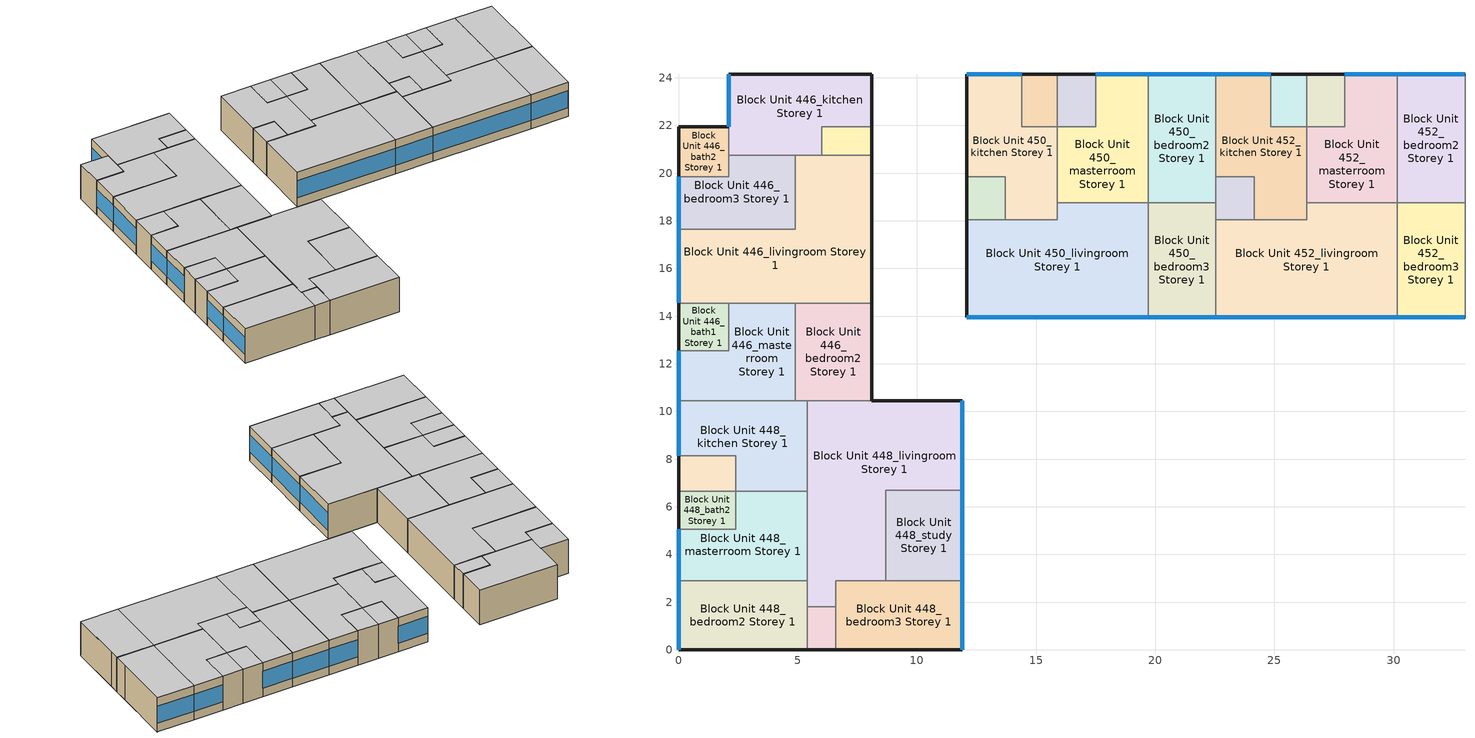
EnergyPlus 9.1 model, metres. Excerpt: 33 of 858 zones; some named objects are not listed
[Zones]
Block Unit 446_bath2 Storey 1
 floor adiabatic (Project Floor): 2.1,21.95 2.1,19.85 0,19.85 0,21.95 z6.4
 wall outside (Project Wall): 2.1,21.95 0,21.95 0,19.85 z6.4:9.2
 wall to Block Unit 446_bedroom3 Storey 1 (Project Wall): 0,19.85 2.1,19.85 2.1,20.75 z6.4:9.2
 wall to Block Unit 446_kitchen Storey 1 (Project Wall): 2.1,20.75 2.1,21.95 z6.4:9.2
 ceiling adiabatic (Project Ceiling): 2.1,19.85 2.1,21.95 0,21.95 0,19.85 z9.2
Block Unit 446_bedroom3 Storey 1
 floor adiabatic (Project Floor): 4.9,20.75 4.9,17.65 0,17.65 0,19.85 2.1,19.85 2.1,20.75 z6.4
 wall outside (Project Wall): 0,19.85 0,17.65 z6.4:9.2
 wall to Block Unit 446_kitchen Storey 1 (Project Wall): 4.9,20.75 2.1,20.75 z6.4:9.2
 wall to Block Unit 446_livingroom Storey 1 (Project Wall): 0,17.65 4.9,17.65 4.9,20.75 z6.4:9.2
 window (Project External Window): 0,19.85 0,17.65 z7.1:8.5
 ceiling adiabatic (Project Ceiling): 4.9,17.65 4.9,20.75 2.1,20.75 2.1,19.85 0,19.85 0,17.65 z9.2
Block Unit 446_livingroom Storey 1
 floor adiabatic (Project Floor): 8.1,20.75 8.1,14.55 0,14.55 0,17.65 4.9,17.65 4.9,20.75 z6.4
 wall outside (Project Wall): 0,17.65 0,14.55 / 8.1,14.55 8.1,20.75 z6.4:9.2
 wall to Block Unit 446_kitchen Storey 1 (Project Wall): 6,20.75 4.9,20.75 z6.4:9.2
 wall to Block Unit 446_store Storey 1 (Project Wall): 8.1,20.75 6,20.75 z6.4:9.2
 wall to Block Unit 446_bath1 Storey 1 (Project Wall): 0,14.55 2.1,14.55 z6.4:9.2
 wall to Block Unit 446_masterroom Storey 1 (Project Wall): 2.1,14.55 4.9,14.55 z6.4:9.2
 wall to Block Unit 446_bedroom2 Storey 1 (Project Wall): 4.9,14.55 8.1,14.55 z6.4:9.2
 window (Project External Window): 0,17.65 0,14.55 z7.1:8.5
 ceiling adiabatic (Project Ceiling): 8.1,14.55 8.1,20.75 4.9,20.75 4.9,17.65 0,17.65 0,14.55 z9.2
Block Unit 446_bath1 Storey 1
 floor adiabatic (Project Floor): 2.1,14.55 2.1,12.55 0,12.55 0,14.55 z6.4
 wall outside (Project Wall): 0,14.55 0,12.55 z6.4:9.2
 wall to Block Unit 446_masterroom Storey 1 (Project Wall): 0,12.55 2.1,12.55 2.1,14.55 z6.4:9.2
 ceiling adiabatic (Project Ceiling): 2.1,12.55 2.1,14.55 0,14.55 0,12.55 z9.2
Block Unit 446_masterroom Storey 1
 floor adiabatic (Project Floor): 4.9,14.55 4.9,10.45 0,10.45 0,12.55 2.1,12.55 2.1,14.55 z6.4
 wall outside (Project Wall): 0,12.55 0,10.45 z6.4:9.2
 wall to Block Unit 448_kitchen Storey 1 (Project Wall): 0,10.45 4.9,10.45 z6.4:9.2
 wall to Block Unit 446_bedroom2 Storey 1 (Project Wall): 4.9,10.45 4.9,14.55 z6.4:9.2
 window (Project External Window): 0,12.55 0,10.45 z7.1:8.5
 ceiling adiabatic (Project Ceiling): 4.9,10.45 4.9,14.55 2.1,14.55 2.1,12.55 0,12.55 0,10.45 z9.2
Block Unit 446_bedroom2 Storey 1
 floor adiabatic (Project Floor): 8.1,14.55 8.1,10.45 4.9,10.45 4.9,14.55 z6.4
 wall outside (Project Wall): 8.1,10.45 8.1,14.55 z6.4:9.2
 wall to Block Unit 448_kitchen Storey 1 (Project Wall): 4.9,10.45 5.4,10.45 z6.4:9.2
 wall to Block Unit 448_livingroom Storey 1 (Project Wall): 5.4,10.45 8.1,10.45 z6.4:9.2
 ceiling adiabatic (Project Ceiling): 8.1,10.45 8.1,14.55 4.9,14.55 4.9,10.45 z9.2
Block Unit 446_kitchen Storey 1
 floor adiabatic (Project Floor): 8.1,24.15 8.1,21.95 6,21.95 6,20.75 2.1,20.75 2.1,24.15 z6.4
 wall outside (Project Wall): 8.1,21.95 8.1,24.15 2.1,24.15 2.1,21.95 z6.4:9.2
 wall to Block Unit 446_store Storey 1 (Project Wall): 6,20.75 6,21.95 8.1,21.95 z6.4:9.2
 window (Project External Window): 2.1,24.15 2.1,21.95 z7.1:8.5
 ceiling adiabatic (Project Ceiling): 8.1,21.95 8.1,24.15 2.1,24.15 2.1,20.75 6,20.75 6,21.95 z9.2
Block Unit 446_store Storey 1
 floor adiabatic (Project Floor): 8.1,21.95 8.1,20.75 6,20.75 6,21.95 z6.4
 wall outside (Project Wall): 8.1,20.75 8.1,21.95 z6.4:9.2
 ceiling adiabatic (Project Ceiling): 8.1,20.75 8.1,21.95 6,21.95 6,20.75 z9.2
Block Unit 448_masterroom Storey 1
 floor adiabatic (Project Floor): 5.4,6.65 5.4,2.9 0,2.9 0,5.05 2.4,5.05 2.4,6.65 z6.4
 wall outside (Project Wall): 0,5.05 0,2.9 z6.4:9.2
 wall to Block Unit 448_kitchen Storey 1 (Project Wall): 5.4,6.65 2.4,6.65 z6.4:9.2
 wall to Block Unit 448_bath2 Storey 1 (Project Wall): 2.4,6.65 2.4,5.05 0,5.05 z6.4:9.2
 wall to Block Unit 448_bedroom2 Storey 1 (Project Wall): 0,2.9 5.4,2.9 z6.4:9.2
 wall to Block Unit 448_livingroom Storey 1 (Project Wall): 5.4,2.9 5.4,6.65 z6.4:9.2
 window (Project External Window): 0,5.05 0,2.9 z7.1:8.5
 ceiling adiabatic (Project Ceiling): 5.4,2.9 5.4,6.65 2.4,6.65 2.4,5.05 0,5.05 0,2.9 z9.2
Block Unit 448_bedroom2 Storey 1
 floor adiabatic (Project Floor): 5.4,2.9 5.4,0 0,0 0,2.9 z6.4
 wall outside (Project Wall): 0,2.9 0,0 5.4,0 z6.4:9.2
 wall to Block Unit 448_store Storey 1 (Project Wall): 5.4,0 5.4,1.8 z6.4:9.2
 wall to Block Unit 448_livingroom Storey 1 (Project Wall): 5.4,1.8 5.4,2.9 z6.4:9.2
 window (Project External Window): 0,2.9 0,0 z7.1:8.5
 ceiling adiabatic (Project Ceiling): 5.4,0 5.4,2.9 0,2.9 0,0 z9.2
Block Unit 448_bedroom3 Storey 1
 floor adiabatic (Project Floor): 11.9,2.9 11.9,0 6.6,0 6.6,2.9 z6.4
 wall outside (Project Wall): 6.6,0 11.9,0 11.9,2.9 z6.4:9.2
 wall to Block Unit 448_study Storey 1 (Project Wall): 11.9,2.9 8.7,2.9 z6.4:9.2
 wall to Block Unit 448_livingroom Storey 1 (Project Wall): 8.7,2.9 6.6,2.9 6.6,1.8 z6.4:9.2
 wall to Block Unit 448_store Storey 1 (Project Wall): 6.6,1.8 6.6,0 z6.4:9.2
 window (Project External Window): 11.9,0 11.9,2.9 z7.1:8.5
 ceiling adiabatic (Project Ceiling): 11.9,0 11.9,2.9 6.6,2.9 6.6,0 z9.2
Block Unit 448_study Storey 1
 floor adiabatic (Project Floor): 11.9,6.7 11.9,2.9 8.7,2.9 8.7,6.7 z6.4
 wall outside (Project Wall): 11.9,2.9 11.9,6.7 z6.4:9.2
 wall to Block Unit 448_livingroom Storey 1 (Project Wall): 11.9,6.7 8.7,6.7 8.7,2.9 z6.4:9.2
 window (Project External Window): 11.9,2.9 11.9,6.7 z7.1:8.5
 ceiling adiabatic (Project Ceiling): 11.9,2.9 11.9,6.7 8.7,6.7 8.7,2.9 z9.2
Block Unit 448_bath1 Storey 1
 floor adiabatic (Project Floor): 2.4,8.15 2.4,6.65 0,6.65 0,8.15 z6.4
 wall outside (Project Wall): 0,8.15 0,6.65 z6.4:9.2
 wall to Block Unit 448_kitchen Storey 1 (Project Wall): 2.4,6.65 2.4,8.15 0,8.15 z6.4:9.2
 wall to Block Unit 448_bath2 Storey 1 (Project Wall): 0,6.65 2.4,6.65 z6.4:9.2
 ceiling adiabatic (Project Ceiling): 2.4,6.65 2.4,8.15 0,8.15 0,6.65 z9.2
Block Unit 448_bath2 Storey 1
 floor adiabatic (Project Floor): 2.4,6.65 2.4,5.05 0,5.05 0,6.65 z6.4
 wall outside (Project Wall): 0,6.65 0,5.05 z6.4:9.2
 ceiling adiabatic (Project Ceiling): 2.4,5.05 2.4,6.65 0,6.65 0,5.05 z9.2
Block Unit 448_kitchen Storey 1
 floor adiabatic (Project Floor): 5.4,10.45 5.4,6.65 2.4,6.65 2.4,8.15 0,8.15 0,10.45 z6.4
 wall outside (Project Wall): 0,10.45 0,8.15 z6.4:9.2
 wall to Block Unit 448_livingroom Storey 1 (Project Wall): 5.4,6.65 5.4,10.45 z6.4:9.2
 window (Project External Window): 0,10.45 0,8.15 z7.1:8.5
 ceiling adiabatic (Project Ceiling): 5.4,6.65 5.4,10.45 0,10.45 0,8.15 2.4,8.15 2.4,6.65 z9.2
Block Unit 448_store Storey 1
 floor adiabatic (Project Floor): 6.6,1.8 6.6,0 5.4,0 5.4,1.8 z6.4
 wall outside (Project Wall): 5.4,0 6.6,0 z6.4:9.2
 wall to Block Unit 448_livingroom Storey 1 (Project Wall): 6.6,1.8 5.4,1.8 z6.4:9.2
 ceiling adiabatic (Project Ceiling): 6.6,0 6.6,1.8 5.4,1.8 5.4,0 z9.2
Block Unit 448_livingroom Storey 1
 floor adiabatic (Project Floor): 11.9,10.45 11.9,6.7 8.7,6.7 8.7,2.9 6.6,2.9 6.6,1.8 5.4,1.8 5.4,10.45 z6.4
 wall outside (Project Wall): 11.9,6.7 11.9,10.45 8.1,10.45 z6.4:9.2
 window (Project External Window): 11.9,6.7 11.9,10.45 z7.1:8.5
 ceiling adiabatic (Project Ceiling): 8.7,2.9 8.7,6.7 11.9,6.7 11.9,10.45 5.4,10.45 5.4,1.8 6.6,1.8 6.6,2.9 z9.2
Block Unit 450_masterroom Storey 1
 floor adiabatic (Project Floor): 19.7,24.15 19.7,18.75 15.9,18.75 15.9,21.95 17.5,21.95 17.5,24.15 z6.4
 wall outside (Project Wall): 19.7,24.15 17.5,24.15 z6.4:9.2
 wall to Block Unit 450_bath2 Storey 1 (Project Wall): 17.5,24.15 17.5,21.95 15.9,21.95 z6.4:9.2
 wall to Block Unit 450_kitchen Storey 1 (Project Wall): 15.9,21.95 15.9,18.75 z6.4:9.2
 wall to Block Unit 450_livingroom Storey 1 (Project Wall): 15.9,18.75 19.7,18.75 z6.4:9.2
 wall to Block Unit 450_bedroom2 Storey 1 (Project Wall): 19.7,18.75 19.7,24.15 z6.4:9.2
 window (Project External Window): 19.7,24.15 17.5,24.15 z7.1:8.5
 ceiling adiabatic (Project Ceiling): 19.7,18.75 19.7,24.15 17.5,24.15 17.5,21.95 15.9,21.95 15.9,18.75 z9.2
Block Unit 450_bedroom2 Storey 1
 floor adiabatic (Project Floor): 22.55,24.15 22.55,18.75 19.7,18.75 19.7,24.15 z6.4
 wall outside (Project Wall): 22.55,24.15 19.7,24.15 z6.4:9.2
 wall to Block Unit 450_bedroom3 Storey 1 (Project Wall): 19.7,18.75 22.55,18.75 z6.4:9.2
 wall to Block Unit 452_kitchen Storey 1 (Project Wall): 22.55,19.85 22.55,24.15 z6.4:9.2
 wall to Block Unit 452_store Storey 1 (Project Wall): 22.55,18.75 22.55,19.85 z6.4:9.2
 window (Project External Window): 22.55,24.15 19.7,24.15 z7.1:8.5
 ceiling adiabatic (Project Ceiling): 22.55,18.75 22.55,24.15 19.7,24.15 19.7,18.75 z9.2
Block Unit 450_bedroom3 Storey 1
 floor adiabatic (Project Floor): 22.55,18.75 22.55,13.95 19.7,13.95 19.7,18.75 z6.4
 wall outside (Project Wall): 19.7,13.95 22.55,13.95 z6.4:9.2
 wall to Block Unit 450_livingroom Storey 1 (Project Wall): 19.7,18.75 19.7,13.95 z6.4:9.2
 wall to Block Unit 452_store Storey 1 (Project Wall): 22.55,18.05 22.55,18.75 z6.4:9.2
 wall to Block Unit 452_livingroom Storey 1 (Project Wall): 22.55,13.95 22.55,18.05 z6.4:9.2
 window (Project External Window): 19.7,13.95 22.55,13.95 z7.1:8.5
 ceiling adiabatic (Project Ceiling): 22.55,13.95 22.55,18.75 19.7,18.75 19.7,13.95 z9.2
Block Unit 450_bath1 Storey 1
 floor adiabatic (Project Floor): 15.9,24.15 15.9,21.95 14.4,21.95 14.4,24.15 z6.4
 wall outside (Project Wall): 15.9,24.15 14.4,24.15 z6.4:9.2
 wall to Block Unit 450_kitchen Storey 1 (Project Wall): 14.4,24.15 14.4,21.95 15.9,21.95 z6.4:9.2
 wall to Block Unit 450_bath2 Storey 1 (Project Wall): 15.9,21.95 15.9,24.15 z6.4:9.2
 ceiling adiabatic (Project Ceiling): 15.9,21.95 15.9,24.15 14.4,24.15 14.4,21.95 z9.2
Block Unit 450_bath2 Storey 1
 floor adiabatic (Project Floor): 17.5,24.15 17.5,21.95 15.9,21.95 15.9,24.15 z6.4
 wall outside (Project Wall): 17.5,24.15 15.9,24.15 z6.4:9.2
 ceiling adiabatic (Project Ceiling): 17.5,21.95 17.5,24.15 15.9,24.15 15.9,21.95 z9.2
Block Unit 450_kitchen Storey 1
 floor adiabatic (Project Floor): 14.4,24.15 14.4,21.95 15.9,21.95 15.9,18.05 13.7,18.05 13.7,19.85 12.1,19.85 12.1,24.15 z6.4
 wall outside (Project Wall): 14.4,24.15 12.1,24.15 12.1,19.85 z6.4:9.2
 wall to Block Unit 450_livingroom Storey 1 (Project Wall): 13.7,18.05 15.9,18.05 15.9,18.75 z6.4:9.2
 wall to Block Unit 450_store Storey 1 (Project Wall): 12.1,19.85 13.7,19.85 13.7,18.05 z6.4:9.2
 window (Project External Window): 14.4,24.15 12.1,24.15 z7.1:8.5
 ceiling adiabatic (Project Ceiling): 15.9,18.05 15.9,21.95 14.4,21.95 14.4,24.15 12.1,24.15 12.1,19.85 13.7,19.85 13.7,18.05 z9.2
Block Unit 450_store Storey 1
 floor adiabatic (Project Floor): 13.7,19.85 13.7,18.05 12.1,18.05 12.1,19.85 z6.4
 wall outside (Project Wall): 12.1,19.85 12.1,18.05 z6.4:9.2
 wall to Block Unit 450_livingroom Storey 1 (Project Wall): 12.1,18.05 13.7,18.05 z6.4:9.2
 ceiling adiabatic (Project Ceiling): 13.7,18.05 13.7,19.85 12.1,19.85 12.1,18.05 z9.2
Block Unit 450_livingroom Storey 1
 floor adiabatic (Project Floor): 19.7,18.75 19.7,13.95 12.1,13.95 12.1,18.05 15.9,18.05 15.9,18.75 z6.4
 wall outside (Project Wall): 12.1,18.05 12.1,13.95 19.7,13.95 z6.4:9.2
 window (Project External Window): 12.1,13.95 19.7,13.95 z7.1:8.5
 ceiling adiabatic (Project Ceiling): 19.7,13.95 19.7,18.75 15.9,18.75 15.9,18.05 12.1,18.05 12.1,13.95 z9.2
Block Unit 452_masterroom Storey 1
 floor adiabatic (Project Floor): 30.15,24.15 30.15,18.75 26.35,18.75 26.35,21.95 27.95,21.95 27.95,24.15 z6.4
 wall outside (Project Wall): 30.15,24.15 27.95,24.15 z6.4:9.2
 wall to Block Unit 452_bath2 Storey 1 (Project Wall): 27.95,24.15 27.95,21.95 26.35,21.95 z6.4:9.2
 wall to Block Unit 452_kitchen Storey 1 (Project Wall): 26.35,21.95 26.35,18.75 z6.4:9.2
 wall to Block Unit 452_livingroom Storey 1 (Project Wall): 26.35,18.75 30.15,18.75 z6.4:9.2
 wall to Block Unit 452_bedroom2 Storey 1 (Project Wall): 30.15,18.75 30.15,24.15 z6.4:9.2
 window (Project External Window): 30.15,24.15 27.95,24.15 z7.1:8.5
 ceiling adiabatic (Project Ceiling): 30.15,18.75 30.15,24.15 27.95,24.15 27.95,21.95 26.35,21.95 26.35,18.75 z9.2
Block Unit 452_bedroom2 Storey 1
 floor adiabatic (Project Floor): 33,24.15 33,18.75 30.15,18.75 30.15,24.15 z6.4
 wall outside (Project Wall): 33,24.15 30.15,24.15 z6.4:9.2
 wall to Block Unit 452_bedroom3 Storey 1 (Project Wall): 30.15,18.75 33,18.75 z6.4:9.2
 wall to Block Unit 454_kitchen Storey 1 (Project Wall): 33,19.85 33,24.15 z6.4:9.2
 wall to Block Unit 454_store Storey 1 (Project Wall): 33,18.75 33,19.85 z6.4:9.2
 window (Project External Window): 33,24.15 30.15,24.15 z7.1:8.5
 ceiling adiabatic (Project Ceiling): 33,18.75 33,24.15 30.15,24.15 30.15,18.75 z9.2
Block Unit 452_bedroom3 Storey 1
 floor adiabatic (Project Floor): 33,18.75 33,13.95 30.15,13.95 30.15,18.75 z6.4
 wall outside (Project Wall): 30.15,13.95 33,13.95 z6.4:9.2
 wall to Block Unit 452_livingroom Storey 1 (Project Wall): 30.15,18.75 30.15,13.95 z6.4:9.2
 wall to Block Unit 454_store Storey 1 (Project Wall): 33,18.05 33,18.75 z6.4:9.2
 wall to Block Unit 454_livingroom Storey 1 (Project Wall): 33,13.95 33,18.05 z6.4:9.2
 window (Project External Window): 30.15,13.95 33,13.95 z7.1:8.5
 ceiling adiabatic (Project Ceiling): 33,13.95 33,18.75 30.15,18.75 30.15,13.95 z9.2
Block Unit 452_bath1 Storey 1
 floor adiabatic (Project Floor): 26.35,24.15 26.35,21.95 24.85,21.95 24.85,24.15 z6.4
 wall outside (Project Wall): 26.35,24.15 24.85,24.15 z6.4:9.2
 wall to Block Unit 452_kitchen Storey 1 (Project Wall): 24.85,24.15 24.85,21.95 26.35,21.95 z6.4:9.2
 wall to Block Unit 452_bath2 Storey 1 (Project Wall): 26.35,21.95 26.35,24.15 z6.4:9.2
 ceiling adiabatic (Project Ceiling): 26.35,21.95 26.35,24.15 24.85,24.15 24.85,21.95 z9.2
Block Unit 452_bath2 Storey 1
 floor adiabatic (Project Floor): 27.95,24.15 27.95,21.95 26.35,21.95 26.35,24.15 z6.4
 wall outside (Project Wall): 27.95,24.15 26.35,24.15 z6.4:9.2
 ceiling adiabatic (Project Ceiling): 27.95,21.95 27.95,24.15 26.35,24.15 26.35,21.95 z9.2
Block Unit 452_kitchen Storey 1
 floor adiabatic (Project Floor): 24.85,24.15 24.85,21.95 26.35,21.95 26.35,18.05 24.15,18.05 24.15,19.85 22.55,19.85 22.55,24.15 z6.4
 wall outside (Project Wall): 24.85,24.15 22.55,24.15 z6.4:9.2
 wall to Block Unit 452_livingroom Storey 1 (Project Wall): 24.15,18.05 26.35,18.05 26.35,18.75 z6.4:9.2
 wall to Block Unit 452_store Storey 1 (Project Wall): 22.55,19.85 24.15,19.85 24.15,18.05 z6.4:9.2
 window (Project External Window): 24.85,24.15 22.55,24.15 z7.1:8.5
 ceiling adiabatic (Project Ceiling): 26.35,18.05 26.35,21.95 24.85,21.95 24.85,24.15 22.55,24.15 22.55,19.85 24.15,19.85 24.15,18.05 z9.2
Block Unit 452_store Storey 1
 floor adiabatic (Project Floor): 24.15,19.85 24.15,18.05 22.55,18.05 22.55,19.85 z6.4
 wall to Block Unit 452_livingroom Storey 1 (Project Wall): 22.55,18.05 24.15,18.05 z6.4:9.2
 ceiling adiabatic (Project Ceiling): 24.15,18.05 24.15,19.85 22.55,19.85 22.55,18.05 z9.2
Block Unit 452_livingroom Storey 1
 floor adiabatic (Project Floor): 30.15,18.75 30.15,13.95 22.55,13.95 22.55,18.05 26.35,18.05 26.35,18.75 z6.4
 wall outside (Project Wall): 22.55,13.95 30.15,13.95 z6.4:9.2
 window (Project External Window): 22.55,13.95 30.15,13.95 z7.1:8.5
 ceiling adiabatic (Project Ceiling): 30.15,13.95 30.15,18.75 26.35,18.75 26.35,18.05 22.55,18.05 22.55,13.95 z9.2
[Building]
One Precinct: North Axis=0; Terrain=City; Loads Convergence Tolerance Value=0.04; Temperature Convergence Tolerance Value=0.4; Solar Distribution=FullInteriorAndExterior; Maximum Number of Warmup Days=25; Minimum Number of Warmup Days=6
[Site:Location]
SGP_Singapore.486980_IWEC: Latitude=1.37; Longitude=103.98; Time Zone=8; Elevation=16
[MATERIAL] Roughness=MediumRough
Name | Thickness | Conductivity | Density | Specific Heat | Thermal Absorptance | Solar Absorptance | Visible Absorptance
ConcreteWall | 0.15 | 0.8 | 2400 | 880 | 0.85 | 0.79 | 0.79
Greenwall | 0.079 | 2.5 | 1293 | 853 | 0.98 | 0.75 | 0.75
[WindowMaterial:SimpleGlazingSystem]
SingleGlazingEuroGrey: UFactor=5.93; Solar Heat Gain Coefficient=0.62; Visible Transmittance=0.495
[Construction]
Project Wall: Greenwall
Project Floor; Project Ceiling: ConcreteWall
Project External Window: SingleGlazingEuroGrey
[ZONE] Type=1; Multiplier=1; Ceiling Height=autocalculate; Volume=autocalculate; Floor Area=autocalculate; Part of Total Floor Area=Yes
Block Unit 446_bath2 Storey 1; Block Unit 446_bedroom3 Storey 1; Block Unit 446_livingroom Storey 1; Block Unit 446_bath1 Storey 1; Block Unit 446_masterroom Storey 1; Block Unit 446_bedroom2 Storey 1; Block Unit 446_kitchen Storey 1; Block Unit 446_store Storey 1; Block Unit 448_masterroom Storey 1; Block Unit 448_bedroom2 Storey 1; Block Unit 448_bedroom3 Storey 1; Block Unit 448_study Storey 1; Block Unit 448_bath1 Storey 1; Block Unit 448_bath2 Storey 1; Block Unit 448_kitchen Storey 1; Block Unit 448_store Storey 1; Block Unit 448_livingroom Storey 1; Block Unit 450_masterroom Storey 1; Block Unit 450_bedroom2 Storey 1; Block Unit 450_bedroom3 Storey 1; Block Unit 450_bath1 Storey 1; Block Unit 450_bath2 Storey 1; Block Unit 450_kitchen Storey 1; Block Unit 450_store Storey 1; Block Unit 450_livingroom Storey 1; Block Unit 452_masterroom Storey 1; Block Unit 452_bedroom2 Storey 1; Block Unit 452_bedroom3 Storey 1; Block Unit 452_bath1 Storey 1; Block Unit 452_bath2 Storey 1; Block Unit 452_kitchen Storey 1; Block Unit 452_store Storey 1; Block Unit 452_livingroom Storey 1
[ZONEINFILTRATION:DESIGNFLOWRATE] Design Flow Rate Calculation Method=AirChanges/Hour; Constant Term Coefficient=1; Temperature Term Coefficient=0; Velocity Term Coefficient=0; Velocity Squared Term Coefficient=0
Name | Zone or ZoneList | Schedule | Air Changes per Hour
Block Unit 446_bath2 Storey 1 Infiltration | Block Unit 446_bath2 Storey 1 | Always On | 1
Block Unit 446_bedroom3 Storey 1 Infiltration | Block Unit 446_bedroom3 Storey 1 | Always On | 0.2
Block Unit 446_livingroom Storey 1 Infiltration | Block Unit 446_livingroom Storey 1 | Living_Infiltration_AirCon | 1
Block Unit 446_bath1 Storey 1 Infiltration | Block Unit 446_bath1 Storey 1 | Always On | 1
Block Unit 446_masterroom Storey 1 Infiltration | Block Unit 446_masterroom Storey 1 | Always On | 0.2
Block Unit 446_bedroom2 Storey 1 Infiltration | Block Unit 446_bedroom2 Storey 1 | Always On | 0.2
Block Unit 446_kitchen Storey 1 Infiltration | Block Unit 446_kitchen Storey 1 | Always On | 1
Block Unit 446_store Storey 1 Infiltration | Block Unit 446_store Storey 1 | Always On | 1
Block Unit 448_masterroom Storey 1 Infiltration | Block Unit 448_masterroom Storey 1 | Always On | 0.2
Block Unit 448_bedroom2 Storey 1 Infiltration | Block Unit 448_bedroom2 Storey 1 | Always On | 0.2
Block Unit 448_bedroom3 Storey 1 Infiltration | Block Unit 448_bedroom3 Storey 1 | Always On | 0.2
Block Unit 448_study Storey 1 Infiltration | Block Unit 448_study Storey 1 | Always On | 1
Block Unit 448_bath1 Storey 1 Infiltration | Block Unit 448_bath1 Storey 1 | Always On | 1
Block Unit 448_bath2 Storey 1 Infiltration | Block Unit 448_bath2 Storey 1 | Always On | 1
Block Unit 448_kitchen Storey 1 Infiltration | Block Unit 448_kitchen Storey 1 | Always On | 1
Block Unit 448_store Storey 1 Infiltration | Block Unit 448_store Storey 1 | Always On | 1
Block Unit 448_livingroom Storey 1 Infiltration | Block Unit 448_livingroom Storey 1 | Living_Infiltration_AirCon | 1
Block Unit 450_masterroom Storey 1 Infiltration | Block Unit 450_masterroom Storey 1 | Always On | 0.2
Block Unit 450_bedroom2 Storey 1 Infiltration | Block Unit 450_bedroom2 Storey 1 | Always On | 0.2
Block Unit 450_bedroom3 Storey 1 Infiltration | Block Unit 450_bedroom3 Storey 1 | Always On | 0.2
Block Unit 450_bath1 Storey 1 Infiltration | Block Unit 450_bath1 Storey 1 | Always On | 1
Block Unit 450_bath2 Storey 1 Infiltration | Block Unit 450_bath2 Storey 1 | Always On | 1
Block Unit 450_kitchen Storey 1 Infiltration | Block Unit 450_kitchen Storey 1 | Always On | 1
Block Unit 450_store Storey 1 Infiltration | Block Unit 450_store Storey 1 | Always On | 1
Block Unit 450_livingroom Storey 1 Infiltration | Block Unit 450_livingroom Storey 1 | Living_Infiltration_AirCon | 1
Block Unit 452_masterroom Storey 1 Infiltration | Block Unit 452_masterroom Storey 1 | Always On | 0.2
Block Unit 452_bedroom2 Storey 1 Infiltration | Block Unit 452_bedroom2 Storey 1 | Always On | 0.2
Block Unit 452_bedroom3 Storey 1 Infiltration | Block Unit 452_bedroom3 Storey 1 | Always On | 0.2
Block Unit 452_bath1 Storey 1 Infiltration | Block Unit 452_bath1 Storey 1 | Always On | 1
Block Unit 452_bath2 Storey 1 Infiltration | Block Unit 452_bath2 Storey 1 | Always On | 1
Block Unit 452_kitchen Storey 1 Infiltration | Block Unit 452_kitchen Storey 1 | Always On | 1
Block Unit 452_store Storey 1 Infiltration | Block Unit 452_store Storey 1 | Always On | 1
Block Unit 452_livingroom Storey 1 Infiltration | Block Unit 452_livingroom Storey 1 | Living_Infiltration_AirCon | 1
[HVACTEMPLATE:ZONE:IDEALLOADSAIRSYSTEM] Template Thermostat=Zone Stat; System Availability Schedule=AirCon_normal; Maximum Heating Supply Air Temperature=50; Minimum Cooling Supply Air Temperature=13; Maximum Heating Supply Air Humidity Ratio=0.0156; Minimum Cooling Supply Air Humidity Ratio=0.0077; Heating Limit=NoLimit; Cooling Limit=NoLimit; Heating Availability Schedule=Always Off; Cooling Availability Schedule=AirCon_normal; Dehumidification Control Type=Humidistat; Cooling Sensible Heat Ratio=0.7; Dehumidification Setpoint=60; Humidification Control Type=None; Outdoor Air Method=None; Outdoor Air Flow Rate per Person=0.00944; Outdoor Air Flow Rate per Zone Floor Area=0; Outdoor Air Flow Rate per Zone=0; Demand Controlled Ventilation Type=None; Outdoor Air Economizer Type=NoEconomizer; Heat Recovery Type=None; Sensible Heat Recovery Effectiveness=0.7; Latent Heat Recovery Effectiveness=0.65
Block Unit 446_bedroom3 Storey 1; Block Unit 446_livingroom Storey 1; Block Unit 446_masterroom Storey 1; Block Unit 446_bedroom2 Storey 1; Block Unit 448_masterroom Storey 1; Block Unit 448_bedroom2 Storey 1; Block Unit 448_bedroom3 Storey 1; Block Unit 448_livingroom Storey 1; Block Unit 450_masterroom Storey 1; Block Unit 450_bedroom2 Storey 1; Block Unit 450_bedroom3 Storey 1; Block Unit 450_livingroom Storey 1; Block Unit 452_masterroom Storey 1; Block Unit 452_bedroom2 Storey 1; Block Unit 452_bedroom3 Storey 1; Block Unit 452_livingroom Storey 1
[Schedule:Compact]
Always On: Through: 12/31, For: AllDays, Until: 24:00, 1
Always Off: Through: 12/31, For: AllDays, Until: 24:00, 0
AirCon_normal: Through: 31 Dec, For: AllDays, Until: 07:00, 1, Until: 22:00, 0, Until: 24:00, 1
[SCHEDULE:COMPACT]
Living_Infiltration_AirCon: Through: 12/31, For: AllDays, Until: 07:00, 0.2, Until: 22:00, 1, Until: 24:00, 0.2
